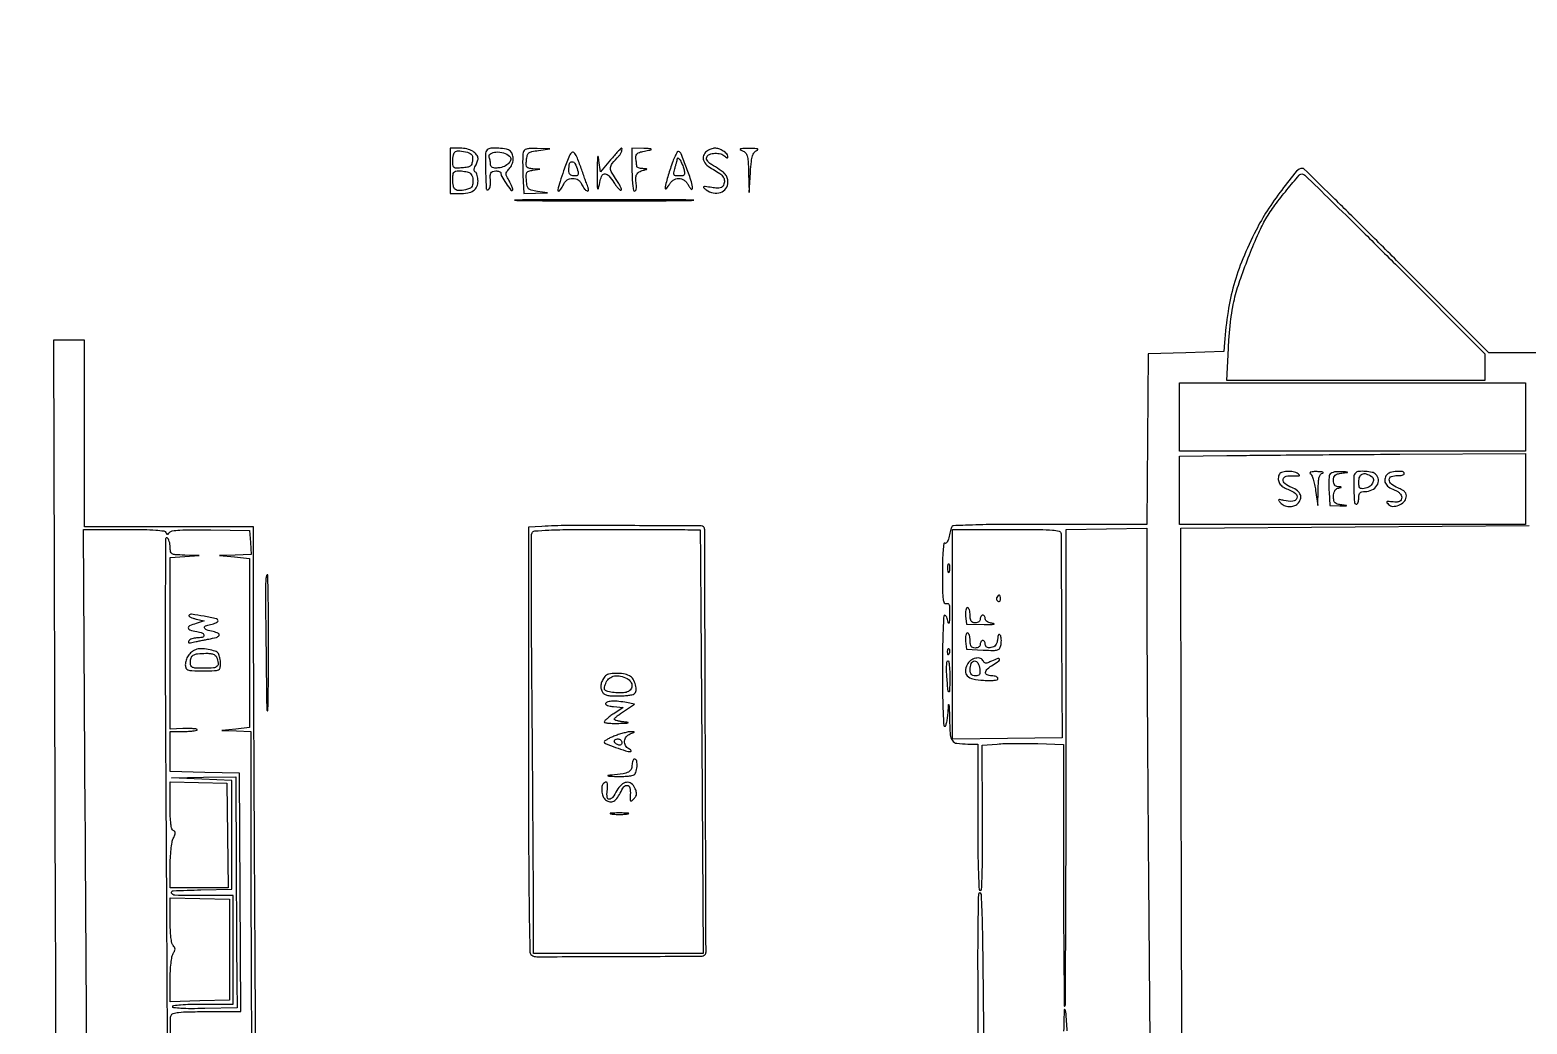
# Model space of a CAD drawing. Extents: x 169 to 2908, y 294 to 2057.
# Drawn here: x 1614 to 2208, y 1224 to 1618 of the extents above; entities that cross this region are included whole.
import ezdxf

# ---------------------------------------------------------------- set-up
doc = ezdxf.new("R2010")
doc.units = 0

msp = doc.modelspace()

# ---------------------------------------------------------------- linework, layer by layer
for points in [[(2071.506825, 305.439341, -0.000001), (1934.444724, 305.133768, -0.000138)], [(1038.744617, 303.238644, -0.000023), (700.1838, 302.982319, -0.000004), (342.98374, 302.731113, -0.013624)], [(2801.089732, 826.142168, 0.000003), (2801.313749, 715.701409, 0.007134)], [(1196.280534, 693.607664, -0.000004), (1324.530678, 693.874949, -0.000166)], [(1618.627097, 1718.007453, 0.000004), (1564.009911, 1717.847718, 0.000021), (1502.26776, 1717.664096, 0.000013), (1430, 1717.444226, -0.000238)], [(1704.320052, 1135.753865, -0.000007), (1703.671336, 1250.40897, -0.00023), (1703.150605, 1350.822306, -0.001092), (1703.004576, 1408.25), (1703, 1421), (1669.5, 1421), (1636, 1421), (1636, 1458), (1636, 1495), (1629.867922, 1495), (1623.735844, 1495), (1624.475119, 1264.75, 0.000183), (1624.791066, 1176.409308, 0.000304)], [(1474.488253, 488.488147, -0.000004), (1562.111462, 488.759446, -0.000246)], [(875.517606, 897.711157, -0.000003), (920.169124, 897.876895, -0.000247)], [(1625.129954, 1101.915625, 0.000007), (1625.478972, 1034.41696, 0.135067)], [(1984.413359, 489.705422, 0.000005), (2072.00811, 490.006244, 0.198017)], [(2211.303915, 1490), (2201.89682, 1490), (2192.489726, 1490), (2156, 1526.5, 0.000972), (2141.954862, 1540.494555, 0.001597), (2130.006545, 1552.278125, 0.000145), (2119.277339, 1562.785906, 0.196129), (2118.752535, 1563, 0.224543), (2116.319994, 1561.849577, 0.010238), (2110.474922, 1554.423166, 0.017664), (2104.685194, 1546.157028, 0.026509), (2100.289368, 1538.526949, 0.019411), (2095.050279, 1527.128998, 0.029449), (2091.48422, 1516.824016, 0.029713), (2089.174495, 1506.240231, 0.02025), (2087.761116, 1494), (2087.5, 1490.5), (2072.5, 1490), (2057.5, 1489.5), (2057.236698, 1455.75), (2056.973396, 1422), (2018.455313, 1422, 0.001362), (1998.927424, 1421.946792, 0.006668), (1987.887578, 1421.739388, 0.00407), (1980.44009, 1421.439391, 0.315799), (1979.552138, 1420.75, 0.01105), (1979.363781, 1420.086859, 0.003134), (1979.100145, 1419.047361, 0.003156), (1978.817087, 1417.869288, 0.003334), (1978.554206, 1416.709102, -0.036249), (1978.249343, 1415.682319, -0.066283), (1977.83625, 1414.914255, -0.106432), (1977.388576, 1414.511278, -0.275255), (1976.970683, 1414.518119, 0.544124), (1976.542734, 1414.315043, 0.012472), (1976.257399, 1411.636962, 0.014602), (1976.059855, 1407.841383, 0.005699), (1976, 1402.590402, 0.0034), (1976.047579, 1395.593306, 0.02782), (1976.268447, 1392.407787, 0.08723), (1976.72177, 1390.936422, 0.383359), (1977.5, 1390.638374, -0.204827), (1978.224086, 1390.611093, -0.216767), (1978.681855, 1390.069969, -0.066587), (1978.876832, 1388.70844, -0.009306), (1978.850168, 1385.856989, -0.00766), (1978.767149, 1383.940125, -0.038855), (1978.621976, 1382.881428, -0.642625), (1978.453495, 1382.844724, -0.123779), (1978.283746, 1383.25, 0.031318), (1978.056009, 1384.303169, 0.045236), (1977.71529, 1385.192188, 0.054426), (1977.321337, 1385.81343, 0.228062), (1976.933578, 1386, 0.399262), (1976.530675, 1385.617261, 0.002227), (1976.260609, 1379.858685, 0.007068), (1976.062621, 1372.858096, 0.003535), (1976, 1364, 0.003459), (1976.062236, 1355.004489, 0.007331), (1976.260797, 1348.038888, 0.002484), (1976.532588, 1342.395909, 0.398746), (1976.950096, 1342, 0.325375), (1977.34086, 1342.284399, 0.022093), (1977.727092, 1343.689063, 0.024915), (1978.054123, 1345.545908, 0.015462), (1978.261012, 1347.75, -0.004), (1978.459038, 1350.547457, -0.874895), (1978.586685, 1350.554431, -0.040435), (1978.699139, 1349.507602, -0.001078), (1978.810916, 1344.856989, 0.012474), (1979.103175, 1338.619431, 0.141884), (1979.948739, 1336.329017, 0.205829), (1981.765401, 1335.266394, 0.030829), (1986.081787, 1335), (1990, 1335), (1990, 1306, 0.002289), (1990.058956, 1293.120657, 0.006665), (1990.258958, 1284.227287, 0.002567), (1990.535367, 1277.481024, 0.40078), (1991.039086, 1277, 0.402421), (1991.542115, 1277.483093, 0.002675), (1991.775129, 1284.122848, 0.006757), (1991.917816, 1292.920666, 0.002277), (1991.894086, 1305.75), (1991.71, 1334.5), (1997.71519, 1335, -0.013362), (2000.715395, 1335.16923, -0.004986), (2004.934925, 1335.252161, -0.004936), (2009.537932, 1335.251281, -0.005955), (2013.86019, 1335.156293), (2024, 1334.812585), (2024, 1282.739626, 0.000931), (2024.037132, 1262.80738, 0.001577), (2024.151989, 1246.115087, 0.000142), (2024.305178, 1231.270669, 0.664351), (2024.517409, 1231.184076, 0.197516), (2024.730103, 1231.693686, 0.000041), (2024.875632, 1259.191795, 0.000852), (2024.982505, 1289.684363, 0.000515), (2025.010317, 1325.802929), (2024.985815, 1419.904373), (2040.994293, 1420.202187), (2057.00277, 1420.5), (2057.007936, 1391, 0.001192), (2057.049746, 1374.661659, 0.000262), (2057.203193, 1346.592188, 0.000273), (2057.4153, 1314.137138, 0.000262), (2057.665383, 1281.25), (2058.317664, 1201)], [(1636.97034, 1211.575169, -0.000273), (1636.377772, 1305.75), (1635.72134, 1420), (1651.777337, 1420, -0.003819), (1659.579055, 1419.940417, -0.015014), (1664.383236, 1419.722639, -0.016418), (1667.533298, 1419.380601, -0.267184), (1668.340536, 1418.75, 0.043841), (1668.638896, 1418.167104, 0.263141), (1668.927554, 1418.011104, 0.208384), (1669.261917, 1418.164466, 0.028755), (1669.749564, 1418.776985, -0.206734), (1670.788452, 1419.411345, -0.019825), (1673.805071, 1419.716512, -0.015845), (1678.457756, 1419.853753, -0.003939), (1686.075695, 1419.776985), (1701.5, 1419.5), (1701.804791, 1414.75), (1702.109582, 1410), (1695.804791, 1409.831892), (1689.5, 1409.663785), (1695.5, 1409.081892), (1701.5, 1408.5), (1701.5, 1375), (1701.5, 1341.5), (1696, 1340.912997), (1690.5, 1340.325993), (1696.25, 1340.162997), (1702, 1340), (1702.009052, 1281.75, 0.001349), (1702.145134, 1234.070261, 0.001195), (1702.539492, 1184.42535, 0.000152)], [(1670.145338, 1207.726647, -0.000228), (1670.110746, 1226.187074, -0.092216), (1670.345094, 1227.456918, -0.231397), (1671.220371, 1228.271669, -0.046549), (1673.365956, 1228.710579, -0.023402), (1677.134295, 1228.94434, -0.003789), (1684.478407, 1229), (1698.019583, 1229), (1697.759792, 1276.25), (1697.5, 1323.5), (1683.75, 1323.77822), (1670, 1324.056439), (1670, 1332.02822), (1670, 1340), (1675.666667, 1340, 0.011455), (1677.793629, 1340.048736, 0.022992), (1679.466062, 1340.202688, 0.029198), (1680.570515, 1340.422145, 0.579777), (1680.643332, 1340.690002, 0.163573), (1680.124876, 1340.947596, 0.015461), (1678.694122, 1341.099724, 0.018493), (1676.933157, 1341.166723, 0.013519), (1674.976665, 1341.115863), (1670, 1340.851722), (1670, 1374.875957), (1670, 1408.900192), (1675.75, 1409.261012), (1681.5, 1409.621831), (1675.75, 1409.810916, -0.007821), (1672.035126, 1409.991278, -0.109016), (1670.754855, 1410.361267, -0.22447), (1670.168433, 1411.164424, -0.047298), (1670, 1412.940983, 0.036382), (1669.914136, 1414.119464, 0.040602), (1669.65823, 1415.229277, 0.044549), (1669.284102, 1416.122077, 0.133627), (1668.836529, 1416.60103, 0.585167), (1668.191945, 1416.244436, 0.000481), (1668.065505, 1393.829269, 0.00221), (1668.05743, 1362.654303, 0.000481), (1668.332737, 1308.910047, -0.00025), (1668.585557, 1263.645886, -0.000233), (1668.799749, 1217.290764, -0.000232), (1668.951883, 1176.088084, -0.000789)], [(2072.186188, 833.342083, -0.000078), (2071.441513, 1042.643957, -0.000134), (2070.795763, 1248.746074, -0.000467), (2070.538422, 1382), (2070.5, 1420.5), (2139.5, 1421), (2208.5, 1421.5)], [(1638.179576, 1066.115553, -0.00002), (1637.57368, 1134.508915, -0.000495)], [(1992.5, 1200.848335), (1992.237975, 1238.424168, 0.001576), (1992.057582, 1256.239236, 0.00595), (1991.776696, 1267.392697, 0.002507), (1991.438045, 1275.433366, 0.400483), (1990.84407, 1276, 0.409058), (1990.239968, 1275.406458, 0.001186), (1990.053536, 1263.192112, 0.003965), (1989.970083, 1246.368364, 0.000978), (1990.106095, 1218.75)], [(1738.015911, 490.58562, 0.000015), (1585.25, 490.339917)], [(2025.444554, 1221.335738, 0.001784), (2024.933049, 1228.886626, 0.18047), (2024.501495, 1229.831839, 0.652877), (2024.298526, 1229.752789, 0.001807), (2024.147314, 1225.877686, 0.005639), (2024.035873, 1221.256675, 0.003209)]]:
    msp.add_lwpolyline(points, format="xyb")
for points in [[(1781, 1562), (1781, 1553), (1784.565741, 1553, 0.042522), (1787.926669, 1553.286347, 0.105356), (1790.210009, 1554.198142, 0.141129), (1791.527688, 1555.760874, 0.105418), (1792, 1557.976167, 0.031852), (1791.92617, 1559.133946, 0.037451), (1791.705456, 1560.210426, 0.040769), (1791.383821, 1561.068587, 0.145294), (1790.997296, 1561.501671, -0.133099), (1790.628687, 1561.895305, -0.122593), (1790.494591, 1562.433998, -0.085757), (1790.615166, 1563.13183, -0.037319), (1790.997296, 1563.994947, 0.019645), (1791.3811, 1564.785218, 0.019122), (1791.705456, 1565.610235, 0.019429), (1791.934079, 1566.355928, 0.06475), (1792, 1566.86283, 0.173153), (1791.449395, 1568.405099, 0.089142), (1789.87073, 1569.754261, 0.072911), (1787.568105, 1570.6841, 0.059627), (1784.928571, 1571), (1781, 1571)], [(1787.80381, 1569.355642, -0.056266), (1788.915236, 1568.919298, -0.133468), (1789.558971, 1568.317316, -0.123327), (1789.838625, 1567.438613, -0.044575), (1789.80381, 1566.119297, -0.055514), (1789.48093, 1564.717513, -0.153105), (1788.881523, 1563.914377, -0.112817), (1787.803081, 1563.457007, -0.023467), (1785.75, 1563.189635, -0.015836), (1783.458393, 1563.072874, -0.156886), (1782.547166, 1563.346777, -0.21276), (1782.110561, 1564.061625, -0.032269), (1782, 1565.772968, -0.047008), (1782.24723, 1568.396823, -0.210494), (1783.102327, 1569.63917, -0.174463), (1784.720374, 1569.979972, -0.030969)], [(1795.666667, 1570.333333, 0.196619), (1794.92964, 1568.575976, 0.008416), (1794.984466, 1561.72506, 0.007695), (1795.256939, 1554.954902, 0.568835), (1796.059049, 1554.536494, 0.123861), (1796.452992, 1554.942146, 0.054474), (1796.757142, 1555.631636, 0.049271), (1796.934804, 1556.472825, 0.047111), (1796.948358, 1557.345511, -0.017488), (1796.838377, 1559.863531, -0.106359), (1797.100112, 1561.133535, -0.200796), (1797.776437, 1561.77546, -0.090997), (1799, 1562, -0.035676), (1799.766258, 1561.945256, -0.053931), (1800.413598, 1561.779687, -0.070357), (1800.858281, 1561.537542, -0.235909), (1801.003738, 1561.25, 0.131295), (1801.39064, 1559.830406, 0.015861), (1803.123682, 1557.059384, 0.011224), (1805.01882, 1554.365478, 0.458828), (1805.65132, 1554.317987, 0.256157), (1805.762746, 1554.699912, 0.029466), (1805.509652, 1555.591548, 0.029681), (1805.051757, 1556.690348, 0.019848), (1804.405767, 1557.890237, -0.015531), (1803.377309, 1559.76166, -0.113371), (1803.130015, 1560.747946, -0.15396), (1803.380522, 1561.600992, -0.036118), (1804.308334, 1562.788211, 0.078623), (1805.447225, 1564.531698, 0.088155), (1805.934672, 1566.4742, 0.096566), (1805.707244, 1568.321015, 0.118128), (1804.8, 1569.8, 0.152753), (1803.277146, 1570.597147, 0.030196), (1800.180793, 1570.966422, 0.029027), (1797.080366, 1570.967322, 0.183946)], [(1804.477524, 1567.860082, -0.246491), (1804.928849, 1566.563646, -0.150814), (1804.211143, 1565.069161, -0.101079), (1802.433923, 1563.794372, -0.08057), (1800.149151, 1563.186642, -0.025925), (1798.673324, 1563.116723, -0.087907), (1797.728511, 1563.288514, -0.156258), (1797.200014, 1563.703134, -0.149998), (1797, 1564.354854, 0.030395), (1796.958911, 1565.030162, 0.017206), (1796.831556, 1565.840171, 0.017129), (1796.646341, 1566.650855, 0.026892), (1796.426575, 1567.330748, -0.357639), (1796.89919, 1568.754431, -0.12507), (1799.103812, 1569.47159, -0.083293), (1802.142385, 1569.165029, -0.122023)], [(1809.847292, 1569.25, 0.047161), (1809.715126, 1568.179392, 0.006184), (1809.677923, 1565.884375, 0.007143), (1809.706439, 1563.154143, 0.005925), (1809.81272, 1560.25), (1810.164118, 1553), (1814.832059, 1553.141905), (1819.5, 1553.283811), (1815.5, 1553.891905, -0.021283), (1813.108737, 1554.360301, -0.137635), (1812.046231, 1554.953981, -0.150345), (1811.495648, 1555.988087, -0.026949), (1811.193917, 1558.178166, -0.01971), (1811.099641, 1560.338545, -0.138817), (1811.379222, 1561.342208, -0.181515), (1812.106418, 1561.911417, -0.038955), (1813.693917, 1562.278334), (1816.5, 1562.700336), (1813.686642, 1562.850168, -0.034137), (1812.09209, 1563.044792, -0.188964), (1811.375089, 1563.497545, -0.160784), (1811.092504, 1564.364161, -0.023126), (1811.186642, 1566.25, -0.037813), (1811.516465, 1568.151882, -0.163654), (1812.128064, 1569.102428, -0.119787), (1813.303829, 1569.650494, -0.016312), (1816, 1570.099806), (1820.5, 1570.699613), (1815.366631, 1570.849806, 0.013208), (1812.670528, 1570.85745, 0.064726), (1811.167785, 1570.625948, 0.130308), (1810.310401, 1570.110515, 0.13921)], [(1827.931672, 1567.412839, 0.006773), (1825.919249, 1562.071034, 0.013574), (1824.502527, 1557.79011, 0.008474), (1823.555251, 1554.439135, 0.492136), (1823.893346, 1554, 0.196641), (1824.267746, 1554.153167, 0.034524), (1824.782797, 1554.734375, 0.032882), (1825.324404, 1555.542645, 0.024279), (1825.818046, 1556.5, -0.054661), (1826.481143, 1557.614435, -0.082274), (1827.298399, 1558.392229, -0.085496), (1828.297951, 1558.845701, -0.063919), (1829.5, 1559, -0.063919), (1830.702049, 1558.845701, -0.085496), (1831.701601, 1558.392229, -0.082274), (1832.518857, 1557.614435, -0.054661), (1833.181954, 1556.5, 0.051892), (1834.17197, 1554.815017, 0.157153), (1835.238339, 1554.047054, 0.505259), (1835.755767, 1554.419046, 0.099591), (1835.504297, 1555.75, -0.007588), (1835.115494, 1556.752156, -0.001434), (1834.439057, 1558.593569, -0.001532), (1833.661676, 1560.749201, -0.001405), (1832.874519, 1562.97279, 0.010761), (1831.136572, 1567.604814, 0.115121), (1829.994164, 1569.240389, 0.423114), (1828.979854, 1569.170616, 0.082118)], [(1844.5, 1566.329586), (1840.5, 1561.686243), (1839.900194, 1566.093122, 0.022262), (1839.614351, 1567.665806, 0.823146), (1839.416703, 1567.659696, 0.036132), (1839.28463, 1566.200559, 0.002414), (1839.229141, 1562, 0.001589), (1839.198685, 1556.147681, 0.078239), (1839.376533, 1555.00297, 0.754736), (1839.669656, 1555.012514, 0.00703), (1840.431581, 1558.25, -0.079043), (1841.231218, 1560.282432, -0.308233), (1842.390475, 1560.828493, -0.178773), (1843.888941, 1559.987205, -0.032625), (1845.821546, 1557.392501, 0.017627), (1846.753227, 1556.060052, 0.030457), (1847.630634, 1555.031685, 0.033056), (1848.362985, 1554.366384, 0.381197), (1848.7201, 1554.386766, 0.295467), (1848.810609, 1554.809723, 0.02094), (1848.31146, 1555.971984, 0.024187), (1847.541824, 1557.394683, 0.015443), (1846.518721, 1558.972985, -0.024777), (1844.791109, 1561.75031, -0.162727), (1844.494838, 1563.339614, -0.138938), (1845.188645, 1564.916766, -0.016403), (1847.75, 1567.817502, 0.057872), (1848.449845, 1568.756424, 0.054867), (1848.930882, 1569.847357, 0.079608), (1849.056841, 1570.699287, 0.426568), (1848.75, 1570.986464, 0.195602), (1848.586981, 1570.909635, 0.001076), (1847.398438, 1569.612923, 0.004405), (1846.05142, 1568.110578, 0.002757)], [(1853, 1562.5, 0.009245), (1853.066231, 1558.918206, 0.021777), (1853.281178, 1556.254635, 0.021471), (1853.598247, 1554.373763, 0.353977), (1854.060043, 1554, 0.258249), (1854.44178, 1554.211256, 0.087914), (1854.687882, 1554.819439, 0.05906), (1854.771905, 1555.738698, 0.032382), (1854.668361, 1556.866245, -0.040996), (1854.501558, 1559.104993, -0.119368), (1854.875362, 1560.598872, -0.142735), (1855.838143, 1561.599037, -0.069124), (1857.5, 1562.268316, 0.0028), (1858.764163, 1562.591688, 0.452728), (1858.821833, 1562.706774, 0.288921), (1858.686675, 1562.803788, 0.002131), (1857.25, 1562.883999, -0.031177), (1856.38224, 1562.983218, -0.044831), (1855.636458, 1563.186237, -0.053662), (1855.100964, 1563.453287, -0.226328), (1854.916667, 1563.75, -0.000089), (1854.869444, 1564.175694, -0.000017), (1854.784021, 1564.947227, -0.000018), (1854.684414, 1565.847459, -0.000017), (1854.58213, 1566.772477, -0.057836), (1854.587936, 1567.838307, -0.118959), (1854.878379, 1568.615125, -0.125165), (1855.478652, 1569.149256, -0.06779), (1856.415463, 1569.483542, 0.000078), (1857.358564, 1569.682124, 0.000047), (1858.475167, 1569.917532, 0.000047), (1859.58374, 1570.151464, 0.000083), (1860.5, 1570.345064, 0.337221), (1860.644728, 1570.512796, 0.376029), (1860.517187, 1570.677836, 0.033532), (1859.460199, 1570.812246, 0.008757), (1857.75, 1570.883999), (1853, 1571)], [(1868.202031, 1562.983382, 0.006245), (1866.617931, 1557.680953, 0.046162), (1866.131623, 1555.09034, 0.704041), (1866.561, 1554.889649, 0.071141), (1867.571975, 1556.25, -0.046043), (1868.377888, 1557.456011, -0.069835), (1869.29918, 1558.314688, -0.077816), (1870.340258, 1558.824631, -0.075179), (1871.5, 1559, -0.075179), (1872.659742, 1558.824631, -0.077816), (1873.70082, 1558.314688, -0.069835), (1874.622112, 1557.456011, -0.046043), (1875.428025, 1556.25, 0.021525), (1876.005879, 1555.286251, 0.075005), (1876.489986, 1554.748437, 0.312489), (1876.785337, 1554.724038, 0.262978), (1876.948202, 1555, 0.083519), (1876.549269, 1557.679431, 0.010887), (1874.638058, 1563.147916, 0.006399), (1872.45998, 1568.750247, 0.221676), (1871.452031, 1569.690953, 0.352763), (1870.936366, 1569.494698, 0.019421), (1870.065056, 1567.861278, 0.023081), (1869.121735, 1565.661092, 0.014022)], [(1873.537645, 1562.75, -0.023863), (1873.848744, 1561.169979, -0.18746), (1873.685668, 1560.453934, -0.215108), (1873.097822, 1560.091503, -0.032195), (1871.678214, 1560, -0.031386), (1870.191355, 1560.093424, -0.251333), (1869.650619, 1560.477803, -0.172434), (1869.558509, 1561.249139, -0.014162), (1870.069806, 1563.243398, 0.003459), (1870.426136, 1564.51909, 0.004791), (1870.726755, 1565.668175, 0.003045), (1870.963885, 1566.63629, 0.058597), (1871, 1566.943398, -0.644101), (1871.335511, 1567.095796, -0.077284), (1872.052337, 1566.242089, -0.03441), (1872.949358, 1564.499576, -0.041145)], [(1882.582389, 1569.683903, 0.14377), (1881.347219, 1568.072005, 0.182953), (1881.335404, 1566.212703, 0.125601), (1882.67554, 1564.276522, 0.055777), (1885.249982, 1562.5, -0.02781), (1887.802598, 1560.941325, -0.094974), (1889.161863, 1559.560748, -0.142434), (1889.619327, 1558.109062, -0.097487), (1889.321603, 1556.3957, -0.12307), (1888.797395, 1555.647772, -0.127048), (1887.988829, 1555.245324, -0.071384), (1886.707992, 1555.159943, -0.017494), (1884.602988, 1555.394456, 0.00375), (1882.02573, 1555.753536, 0.131685), (1881.427953, 1555.674821, 0.551347), (1881.378244, 1555.38568, 0.018951), (1882.44113, 1554.498756, 0.116299), (1885.192315, 1553.250496, 0.133587), (1888.062438, 1553.455248, 0.151163), (1890.191227, 1555.029907, 0.159807), (1891, 1557.495757, 0.074449), (1890.732172, 1559.284527, 0.106007), (1889.952408, 1560.683575, 0.065068), (1888.365748, 1562.07841, 0.014075), (1885.270873, 1564.031905, -0.029035), (1883.889189, 1564.962938, -0.066289), (1883.000308, 1565.848255, -0.098455), (1882.586908, 1566.685289, -0.158527), (1882.627862, 1567.472608, -0.215903), (1883.692943, 1568.524378, -0.077207), (1885.835151, 1568.958009, -0.072662), (1888.164341, 1568.7256, -0.13605), (1889.8, 1567.8, 0.020816), (1890.394968, 1567.252611, 0.169813), (1890.734897, 1567.122433, 0.348762), (1890.936235, 1567.272912, 0.064544), (1891, 1567.764816, 0.202481), (1890.572485, 1568.777228, 0.054762), (1889.169979, 1569.870816, 0.053203), (1887.401748, 1570.717444, 0.085265), (1885.756871, 1571, 0.069668), (1885.103339, 1570.908495, 0.028706), (1884.25734, 1570.613396, 0.027717), (1883.372441, 1570.187646, 0.03189)], [(1896.75, 1569.968838, -0.10299), (1897.979649, 1569.150067, -0.126917), (1898.668753, 1567.962039, -0.055472), (1899.011161, 1565.870852, -0.006977), (1899.18338, 1561.282224), (1899.366759, 1553.5), (1899.93338, 1561.403702, -0.008009), (1900.314351, 1565.742288, -0.046009), (1900.762243, 1568.003365, -0.096775), (1901.440581, 1569.304868, -0.132584), (1902.5, 1570.083417, 0.156013), (1902.901598, 1570.407945, 0.513365), (1902.799863, 1570.67263, 0.055642), (1901.728613, 1570.828083, 0.00789), (1899.5, 1570.866328, 0.005131), (1896.880264, 1570.843057, 0.074215), (1895.967034, 1570.688829, 0.62147), (1895.926834, 1570.410069, 0.054984)], [(1788.418213, 1561.393011, -0.123202), (1789.048197, 1560.951223, -0.070341), (1789.555515, 1560.165973, -0.060425), (1789.888059, 1559.136507, -0.047972), (1790, 1557.972466, -0.045376), (1789.865345, 1556.491756, -0.132741), (1789.42753, 1555.57447, -0.124394), (1788.567258, 1554.968045, -0.037593), (1787.024399, 1554.505359, -0.045014), (1784.480201, 1554.18247, -0.180715), (1783.017256, 1554.669386, -0.180206), (1782.229562, 1555.997448, -0.044719), (1782, 1558.559017, -0.022326), (1782.085101, 1560.463915, -0.131574), (1782.425692, 1561.394264, -0.187025), (1783.119868, 1561.857484, -0.054719), (1784.418213, 1562, -0.021293), (1785.459904, 1561.955618, -0.016361), (1786.590725, 1561.821697, -0.016637), (1787.641583, 1561.626269, -0.037334)], [(1831.454993, 1562.25, -0.033831), (1831.724739, 1561.075588, -0.179582), (1831.597698, 1560.439879, -0.209934), (1831.104061, 1560.099024, -0.047652), (1830.067388, 1560, -0.069051), (1829.10658, 1560.133326, -0.14347), (1828.471506, 1560.53216, -0.129983), (1828.113883, 1561.242292, -0.052049), (1828, 1562.333333, -0.054053), (1828.278421, 1564.901254, -0.359065), (1829.219841, 1565.639984, -0.276443), (1830.395862, 1564.896883, -0.043639)], [(2155.509283, 1525.016933), (2191, 1489.533867), (2191, 1484.266933), (2191, 1479), (2139.854942, 1479), (2088.709884, 1479), (2089.316607, 1491.75, -0.009788), (2089.702215, 1497.485961, -0.010341), (2090.307162, 1503.097856, -0.011022), (2091.070362, 1508.143949, -0.02169), (2091.937953, 1512.106914, -0.019959), (2094.206902, 1519.47284, -0.009724), (2097.656441, 1528.688436, -0.009345), (2101.328735, 1537.464437, -0.03095), (2104.201993, 1543.025768, -0.02335), (2107.779071, 1548.421161, -0.013909), (2112.504787, 1554.510681, -0.006021), (2117.337969, 1560.250959, -0.268762), (2118.759283, 1560.743873, -0.145679), (2119.626082, 1560.29193, -0.000337), (2130.07405, 1550.148487, -0.002163), (2141.81233, 1538.637796, -0.001339)], [(1810.25, 1550.25051, 0.001382), (1824.703555, 1550.163647, 0.000811), (1842, 1550.135585, 0.000811), (1859.296445, 1550.163647, 0.001382), (1873.75, 1550.25051, 0.00902), (1877.522037, 1550.351675, 0.97354), (1877.520312, 1550.447273, 0.001829), (1864.771144, 1550.512507, 0.000365), (1842, 1550.529113, 0.000365), (1819.228856, 1550.512507, 0.001829), (1806.479687, 1550.447273, 0.97354), (1806.477963, 1550.351675, 0.00902)], [(2207, 1436.042269), (2207, 1422), (2138.5, 1422), (2070, 1422), (2070, 1435.477935), (2070, 1448.955869), (2088.75, 1449.227935, -0.001278), (2099.076138, 1449.351365, -0.000289), (2116.60625, 1449.505935, -0.0003), (2136.828118, 1449.660406, -0.000291), (2157.25, 1449.792269), (2207, 1450.084538)], [(2109.361626, 1441.5, 0.107648), (2109.096979, 1439.771607, 0.125765), (2109.606509, 1438.195877, 0.106661), (2110.903455, 1436.872958, 0.06192), (2112.906638, 1435.882701, -0.081266), (2115.893922, 1434.260024, -0.324324), (2116.443859, 1432.374403, -0.299625), (2114.798328, 1431.136122, -0.07735), (2111.323132, 1431.455035, 0.008065), (2109.758529, 1431.821004, 0.199874), (2109.331233, 1431.74285, 0.424522), (2109.273563, 1431.446837, 0.020555), (2109.947813, 1430.562882, 0.120154), (2111.377656, 1429.500718, 0.086928), (2113.319594, 1429.053537, 0.087324), (2115.289554, 1429.293667, 0.12309), (2116.8, 1430.2, 0.113729), (2117.878509, 1431.92441, 0.173427), (2117.859265, 1433.672088, 0.139927), (2116.678588, 1435.282949, 0.066214), (2114.434529, 1436.591802, -0.064397), (2111.746476, 1438.146605, -0.267884), (2111.054489, 1439.809639, -0.313901), (2112.159395, 1441.025827, -0.07486), (2115.038787, 1441.243764, 0.009658), (2116.717949, 1441.152022, 0.098743), (2117.402053, 1441.263532, 0.506267), (2117.478875, 1441.535733, 0.081371), (2117, 1441.978451, 0.098339), (2115.03082, 1442.782728, 0.063652), (2112.566702, 1442.942071, 0.068638), (2110.394492, 1442.502607, 0.220395)], [(2121.763119, 1442.167562, -0.154656), (2122.303964, 1441.523241, -0.021347), (2122.909272, 1439.858501, -0.022814), (2123.467587, 1437.763427, -0.017514), (2123.891177, 1435.432875), (2124.756116, 1429.5), (2124.878058, 1435.676676, -0.010926), (2125.012718, 1438.91258, -0.052945), (2125.321948, 1440.722351, -0.107519), (2125.874338, 1441.759876, -0.154136), (2126.75, 1442.310674, 0.284653), (2126.920107, 1442.489452, 0.403363), (2126.810937, 1442.663236, 0.043497), (2125.937124, 1442.800812, 0.011014), (2124.5, 1442.868686, 0.01538), (2122.954537, 1442.860044, 0.05366), (2121.968688, 1442.717529, 0.230572), (2121.672233, 1442.465792, 0.370352)], [(2129.411819, 1441.630801, 0.072652), (2129.22407, 1440.796535, 0.010984), (2129.130869, 1439.083194, 0.01212), (2129.114251, 1437.041304, 0.010214), (2129.193204, 1434.880801), (2129.5, 1429.5), (2133.5, 1429.372649, 0.000887), (2135.784547, 1429.303971, 0.10641), (2136.071228, 1429.357248, 0.761959), (2136.061376, 1429.434288, 0.00165), (2134.25, 1429.686008, -0.029427), (2132.471556, 1430.034715, -0.136128), (2131.572241, 1430.553275, -0.1543), (2131.129407, 1431.422964, -0.041219), (2131, 1432.990034, -0.042696), (2131.108922, 1434.263258, -0.078747), (2131.442724, 1435.24467, -0.099148), (2131.995499, 1435.92452, -0.109147), (2132.75, 1436.310674, 0.001923), (2133.926177, 1436.622879, 0.339035), (2134, 1436.719237, 0.392517), (2133.923939, 1436.801199, 0.002113), (2132.75, 1436.883999, -0.103767), (2131.994673, 1437.09547, -0.123129), (2131.441452, 1437.585401, -0.099857), (2131.108754, 1438.36812, -0.050759), (2131, 1439.436642, -0.059813), (2131.152166, 1440.704105, -0.15463), (2131.624832, 1441.482365, -0.119886), (2132.549833, 1441.963386, -0.029367), (2134.25, 1442.276604, 0.000752), (2136.528814, 1442.562885, 0.613284), (2136.559085, 1442.64737, 0.195007), (2136.391179, 1442.724257, 0.000485), (2133.718615, 1442.839963, 0.027054), (2132.082182, 1442.820655, 0.052001), (2130.790582, 1442.599206, 0.070661), (2129.881211, 1442.198766, 0.163561)], [(2139.666667, 1442.333333, 0.193173), (2139.006392, 1440.787834, 0.012283), (2139.018729, 1435.764795, 0.009829), (2139.255467, 1430.696713, 0.394915), (2140, 1430, 0.226478), (2140.382936, 1430.182831, 0.074992), (2140.70625, 1430.734375, 0.057076), (2140.926884, 1431.542644, 0.038131), (2141, 1432.5, -0.045326), (2141.114317, 1433.758462, -0.148509), (2141.492857, 1434.492647, -0.152524), (2142.208535, 1434.881002, -0.048653), (2143.428571, 1435, 0.114418), (2146.202645, 1435.643227, 0.136786), (2148.19971, 1437.421731, 0.165328), (2148.769218, 1439.712735, 0.177157), (2147.8, 1441.8, 0.14417), (2146.350593, 1442.589992, 0.036813), (2143.674453, 1442.964586, 0.035731), (2141.003512, 1442.94869, 0.178876)], [(2146, 1441.013154, -0.22121), (2146.75874, 1439.823831, -0.167958), (2146.446937, 1438.288436, -0.120695), (2145.084258, 1436.892633, -0.10273), (2143.147872, 1436.180449, -0.059914), (2142.024212, 1436.148969, -0.206889), (2141.398908, 1436.49033, -0.142285), (2141.080375, 1437.286905, -0.024437), (2141, 1438.930449, -0.088568), (2141.347588, 1440.877332, -0.208642), (2142.348159, 1441.920142, -0.178315), (2143.929529, 1441.986224, -0.06418)], [(2152.010569, 1441.512735, 0.133034), (2151.284886, 1439.922913, 0.161003), (2151.537731, 1438.310782, 0.122284), (2152.820269, 1436.843149, 0.062159), (2155.002278, 1435.693038, -0.043084), (2156.213202, 1435.112513, -0.059517), (2157.170299, 1434.381828, -0.071454), (2157.790103, 1433.578569, -0.129345), (2158, 1432.780762, -0.109076), (2157.759211, 1431.690123, -0.190738), (2157.097759, 1431.062371, -0.101118), (2155.826715, 1430.830073, -0.019923), (2153.5, 1430.971304, 0.017633), (2152.463295, 1431.038999, 0.25279), (2152.143893, 1430.878653, 0.331411), (2152.153194, 1430.565706, 0.02531), (2152.744852, 1429.891607, 0.195908), (2154.470039, 1429.135803, 0.1023), (2156.817675, 1429.557891, 0.097977), (2158.886004, 1430.904479, 0.165434), (2159.814273, 1432.729849, 0.090778), (2159.770103, 1433.87646, 0.128531), (2159.305012, 1434.780331, 0.086345), (2158.292406, 1435.578707, 0.024907), (2156.487315, 1436.440854, -0.07032), (2153.950042, 1437.948652, -0.216686), (2153.071928, 1439.688411, -0.324213), (2153.922333, 1440.968496, -0.107083), (2156.289188, 1441.311736, 0.032781), (2157.327764, 1441.30779, 0.052092), (2158.203699, 1441.45439, 0.0697), (2158.80569, 1441.715385, 0.26135), (2159, 1442.061736, 0.369846), (2158.30031, 1442.878268, 0.058116), (2156.010341, 1442.964677, 0.053204), (2153.494605, 1442.49468, 0.147831)], [(1817.25, 1421.19774), (1812, 1420.895481), (1812, 1336.506757, 0.000596), (1812.051605, 1293.214402, 0.003072), (1812.25606, 1269.241923, 0.00104), (1812.534945, 1252.596591, 0.251418), (1813.25, 1251.322608, 0.143179), (1815.231064, 1250.748033, 0.000295), (1847.734895, 1250.836652, 0.000227), (1880.467185, 1250.960058, 0.197815), (1881.883595, 1251.550262, 0.199712), (1882.338219, 1252.652615, 0.000021), (1882.077438, 1336.266321, 0.000021), (1881.809572, 1419.876349, 0.198206), (1881.347979, 1420.984808, 0.197761), (1880.379958, 1421.387689, 0.000145), (1852.44236, 1421.488605, 0.001348), (1827.535137, 1421.504216, 0.013861)], [(1880.029635, 1419.75, -0.027614), (1880.04259, 1419.543906, -0.000001), (1880.228343, 1394.971875, -0.000052), (1880.430283, 1367.881055, -0.000031), (1880.664472, 1335.75), (1881.269673, 1252), (1847.634836, 1252), (1814, 1252), (1813.946579, 1274.75, 0.000945), (1813.893589, 1287.253674, 0.000216), (1813.754917, 1308.391361, 0.000224), (1813.573658, 1332.753752, 0.000218), (1813.369128, 1357.326974, -0.000874), (1813.207587, 1380.365154, -0.001406), (1813.159439, 1399.997789, -0.000217), (1813.173265, 1417.404952, -0.091549), (1813.391164, 1418.576974, -0.288098), (1814.477016, 1419.391164, -0.010006), (1819.984531, 1419.735097, -0.009204), (1828.96197, 1419.950124, -0.001385), (1846.968615, 1420, -0.000709), (1859.636542, 1419.982033, -0.001181), (1870.305736, 1419.926563, -0.000057), (1879.914821, 1419.852811, -0.377836)], [(2022.999252, 1418.25, 0.001611), (2023.003035, 1416.895819, 0.000011), (2023.07238, 1405.410937, 0.000044), (2023.153194, 1392.266716, 0.000028), (2023.249252, 1377), (2023.5, 1337.5), (2001.75, 1337.230498), (1980, 1336.960995), (1980, 1378.480498), (1980, 1420), (2001.5, 1420, -0.001661), (2014.512421, 1419.956765, -0.018646), (2019.678563, 1419.72966, -0.051777), (2022.254075, 1419.248528, -0.332244)], [(1978.692991, 1403.269032, -0.087174), (1978.51666, 1402.883358, -0.597527), (1978.356533, 1402.900903, -0.080377), (1978.235556, 1403.431793, -0.012823), (1978.194949, 1404.5, -0.014395), (1978.212705, 1405.580113, -0.052471), (1978.315079, 1406.257153, -0.333666), (1978.47713, 1406.386009, -0.31318), (1978.655937, 1406.269032, -0.06278), (1978.814405, 1405.671085, -0.030339), (1978.872264, 1404.880008, -0.029507), (1978.832894, 1404.036634, -0.037336)], [(1707.906887, 1400.25, 0.015513), (1707.755085, 1393.392825, 0.000882), (1707.98057, 1372.230005, 0.000095), (1708.276364, 1348.771586, 0.195588), (1708.554433, 1348.112233, 0.661599), (1708.736535, 1348.185723, 0.000394), (1708.869115, 1355.77776, 0.00263), (1708.968051, 1364.446506, 0.001538), (1709, 1374.833333, 0.001725), (1708.964069, 1385.250383, 0.002876), (1708.853125, 1394.019792, 0.000333), (1708.704756, 1401.799245, 0.408445), (1708.5, 1402, 0.267369), (1708.300893, 1401.885333, 0.049789), (1708.119523, 1401.485938, 0.041522), (1707.978882, 1400.920485, 0.026912)], [(1985.186642, 1385.75), (1985.5, 1382.5), (1992.5, 1382.38432, 0.004581), (1995.014281, 1382.36581, 0.020395), (1996.489062, 1382.428651, 0.639929), (1996.535892, 1382.557379, 0.163925), (1996.25, 1382.697678, -0.035458), (1994.922915, 1382.969649, -0.062104), (1993.890215, 1383.402712, -0.084719), (1993.228205, 1383.94927, -0.179801), (1993, 1384.563358, 0.067853), (1992.925134, 1385.112493, 0.084471), (1992.70625, 1385.577987, 0.099699), (1992.38134, 1385.889264, 0.142256), (1992, 1386, 0.148195), (1991.618646, 1385.884432, 0.098894), (1991.29375, 1385.559375, 0.082425), (1991.074694, 1385.073457, 0.064853), (1991, 1384.5, -0.130775), (1990.846791, 1383.924246, -0.10214), (1990.416667, 1383.4375, -0.08892), (1989.769411, 1383.111864, -0.072314), (1989, 1383, -0.081208), (1988.024683, 1383.159458, -0.166173), (1987.416667, 1383.625, -0.116834), (1987.092253, 1384.499083, -0.030703), (1987, 1386, 0.033679), (1986.92251, 1387.149122, 0.051538), (1986.687638, 1388.11875, 0.066904), (1986.344725, 1388.786783, 0.245497), (1985.936642, 1389, 0.272062), (1985.545163, 1388.76996, 0.070483), (1985.271648, 1388.059583, 0.051008), (1985.14038, 1387.01383, 0.029775)], [(1997.542705, 1393.069098, 0.108373), (1997.401101, 1392.665803, 0.099685), (1997.434921, 1392.22714, 0.095498), (1997.639411, 1391.820631, 0.090427), (1997.983688, 1391.510081, 0.136093), (1998.36964, 1391.397824, 0.190788), (1998.701458, 1391.524436, 0.140899), (1998.925389, 1391.890269, 0.067432), (1999, 1392.440983, 0.039415), (1998.914842, 1393.519563, 0.25701), (1998.592818, 1393.933879, 0.315493), (1998.13314, 1393.838655, 0.050477)], [(1677.454041, 1385.925636, 0.378093), (1677.507449, 1385.613347, 0.052707), (1678.10622, 1385.226898, 0.039177), (1679.056085, 1384.836997, 0.021659), (1680.266231, 1384.504835), (1683.5, 1383.766162), (1680.25, 1382.738421, 0.024006), (1677.654404, 1381.778341, 0.324663), (1677.163091, 1380.959926, 0.311052), (1677.784911, 1380.207017, 0.022977), (1680.52779, 1379.560764, -0.046078), (1682.781383, 1378.918739, -0.312632), (1683.396463, 1378.010271, -0.35392), (1682.746458, 1377.224594, -0.049864), (1680.5, 1377, 0.043918), (1679.536295, 1376.915189, 0.044913), (1678.609712, 1376.663409, 0.049022), (1677.850764, 1376.293932, 0.117081), (1677.409864, 1375.854157, 0.12772), (1677.267519, 1375.393192, 0.334732), (1677.451709, 1375.124294, 0.119667), (1678.027135, 1375.074683, 0.021014), (1679.100847, 1375.285882, -0.006163), (1680.28207, 1375.554888, -0.002489), (1681.900056, 1375.89402, -0.002463), (1683.645383, 1376.241836, -0.003123), (1685.261045, 1376.545088, 0.020947), (1688.322092, 1377.233386, 0.194937), (1689.380504, 1378.034847, 0.454054), (1689.124229, 1378.821863, 0.046872), (1687.020194, 1379.495565, -0.025704), (1684.441928, 1380.202463, -0.232548), (1683.631713, 1380.997545, -0.404138), (1683.980286, 1381.757018, -0.043773), (1686.016231, 1382.353246, 0.024536), (1687.159247, 1382.640798, 0.036272), (1688.123518, 1383.012624, 0.040047), (1688.815107, 1383.409152, 0.247407), (1689, 1383.759942, 0.351101), (1688.358472, 1384.560915, 0.008689), (1683.440085, 1385.572244, 0.009022), (1678.494539, 1386.40781, 0.300197)], [(1985.186642, 1375.75), (1985.5, 1372.5), (1992.125232, 1372.207154, 0.00661), (1996.298048, 1372.077956, 0.079257), (1997.888123, 1372.302765, 0.195655), (1998.718467, 1372.981215, 0.077761), (1999.224203, 1374.392508, 0.034708), (1999.349042, 1375.432251, 0.032136), (1999.333848, 1376.506685, 0.0337), (1999.193699, 1377.461334, 0.085315), (1998.932214, 1378.10968, 0.183512), (1998.592407, 1378.370282, 0.33256), (1998.279999, 1378.25594, 0.095785), (1998.018863, 1377.614909, 0.0206), (1997.833244, 1376.424325, -0.041796), (1997.554366, 1375.027139, -0.098303), (1997.068641, 1374.086195, -0.116391), (1996.320162, 1373.497404, -0.073564), (1995.25, 1373.180449, -0.046348), (1994.253407, 1373.132128, -0.116249), (1993.557484, 1373.328962, -0.157322), (1993.148229, 1373.76685, -0.110326), (1993, 1374.430449, 0.061846), (1992.925481, 1375.030606, 0.080222), (1992.70625, 1375.538944, 0.097811), (1992.381385, 1375.879193, 0.154594), (1992, 1376, 0.148195), (1991.618646, 1375.884432, 0.098894), (1991.29375, 1375.559375, 0.082425), (1991.074694, 1375.073457, 0.064853), (1991, 1374.5, -0.130775), (1990.846791, 1373.924246, -0.10214), (1990.416667, 1373.4375, -0.08892), (1989.769411, 1373.111864, -0.072314), (1989, 1373, -0.081208), (1988.024683, 1373.159458, -0.166173), (1987.416667, 1373.625, -0.116834), (1987.092253, 1374.499083, -0.030703), (1987, 1376, 0.033679), (1986.92251, 1377.149122, 0.051538), (1986.687638, 1378.11875, 0.066904), (1986.344725, 1378.786783, 0.245497), (1985.936642, 1379, 0.272062), (1985.545163, 1378.76996, 0.070483), (1985.271648, 1378.059583, 0.051008), (1985.14038, 1377.01383, 0.029775)], [(1680, 1372.351865, 0.084185), (1678.431387, 1371.415736, 0.070129), (1677.142673, 1369.960365, 0.069133), (1676.291561, 1368.18332, 0.077308), (1676, 1366.30887, 0.101744), (1676.266676, 1365.011906, 0.214872), (1677.007946, 1364.33246, 0.073875), (1678.633145, 1364.05161, 0.005909), (1683, 1364, 0.005254), (1687.62269, 1364.048576, 0.088748), (1689.113093, 1364.347667, 0.240633), (1689.781638, 1365.104663, 0.064266), (1689.984687, 1366.75, 0.025894), (1689.918831, 1367.897154, 0.023491), (1689.734289, 1369.069783, 0.024199), (1689.468793, 1370.103271, 0.066486), (1689.153772, 1370.785432, 0.17545), (1687.893633, 1371.759464, 0.035311), (1685.096199, 1372.444263, 0.037568), (1682.114227, 1372.726548, 0.097649)], [(1688.393011, 1369.418213, -0.050139), (1689.041645, 1367.039537, -0.255972), (1688.606554, 1365.790365, -0.164943), (1687.112948, 1365.145618, -0.020144), (1683.5, 1365, -0.008763), (1680.136496, 1365.058956, -0.095021), (1678.818966, 1365.359848, -0.218501), (1678.203651, 1366.052196, -0.074215), (1678, 1367.416667, -0.086958), (1678.30155, 1369.137444, -0.178206), (1679.17116, 1370.17058, -0.104435), (1680.880687, 1370.718764, -0.020133), (1684.143011, 1370.921053, -0.028729), (1685.793375, 1370.861986, -0.061746), (1687.034534, 1370.588929, -0.085931), (1687.893947, 1370.106709, -0.131149)], [(1978.683114, 1370.8125, -0.054073), (1978.461564, 1370.395823, -0.470617), (1978.279315, 1370.37858, -0.168741), (1978.137993, 1370.670344, -0.018894), (1978.078947, 1371.416667, -0.028489), (1978.089945, 1372.112848, -0.077125), (1978.200665, 1372.592839, -0.208169), (1978.385309, 1372.77538, -0.296942), (1978.604167, 1372.729167, -0.126455), (1978.797407, 1372.402231, -0.060344), (1978.876576, 1371.916927, -0.05415), (1978.839148, 1371.359369, -0.051402)], [(1978.921053, 1361.25, -0.002169), (1978.834596, 1355.857937, -0.632009), (1978.520129, 1355.716304, -0.199866), (1978.180125, 1356.382024, -0.001702), (1977.743566, 1362.25, -0.013537), (1977.646973, 1364.454628, -0.022591), (1977.699817, 1366.310937, -0.018833), (1977.858856, 1367.734022, -0.371229), (1978.167727, 1368, -0.366305), (1978.494048, 1367.723886, -0.013788), (1978.732329, 1366.017188, -0.019138), (1978.891414, 1363.837962, -0.011574)], [(1985.782662, 1366.422341, 0.093973), (1985.139942, 1363.797441, 0.21969), (1985.872316, 1361.962607, 0.140046), (1988.118812, 1360.792394, 0.033615), (1992.325576, 1360.222096, 0.013411), (1994.760202, 1360.122903, 0.034045), (1996.526313, 1360.218654, 0.048111), (1997.676667, 1360.47393, 0.32482), (1998, 1360.91913, 0.214102), (1997.814462, 1361.332561, 0.079932), (1997.265625, 1361.682494, 0.060803), (1996.457173, 1361.920775, 0.041314), (1995.5, 1362, -0.10121), (1993.67855, 1362.372514, -0.335978), (1993.109135, 1363.36916, -0.183428), (1993.87623, 1364.80039, -0.045632), (1996.069233, 1366.381826, 0.015786), (1998.412738, 1367.867897, 0.359616), (1998.620445, 1368.580379, 0.401186), (1997.982472, 1368.850841, 0.016362), (1995.458639, 1367.799201, -0.017196), (1994.0045, 1367.196128, -0.086993), (1993.144504, 1367.035008, -0.181733), (1992.603224, 1367.231296, -0.136238), (1992.24608, 1367.76176, 0.234934), (1991.136424, 1368.876197, 0.13338), (1989.192853, 1368.99462, 0.107649), (1987.125459, 1368.074327, 0.128192)], [(1990.816422, 1364.672881, -0.032407), (1990.889243, 1363.30129, -0.142947), (1990.655818, 1362.535089, -0.186866), (1990.089994, 1362.129743, -0.063125), (1989.066422, 1362, -0.069123), (1988.106235, 1362.13338, -0.143456), (1987.471402, 1362.532291, -0.129925), (1987.113863, 1363.242468, -0.052048), (1987, 1364.333333, -0.084725), (1987.43866, 1366.903465, -0.294052), (1988.708749, 1367.890651, -0.307421), (1990.077665, 1367.128945, -0.087395)], [(1842.256717, 1361.75, 0.049405), (1841.256148, 1360.189709, 0.07322), (1840.737795, 1358.652884, 0.081935), (1840.71456, 1357.165646, 0.081971), (1841.170311, 1355.75, 0.118526), (1841.890738, 1354.913506, 0.087079), (1842.996791, 1354.379031, 0.053765), (1844.680906, 1354.091683, 0.016128), (1847.285184, 1354.015313, 0.014468), (1849.377605, 1354.082023, 0.017002), (1851.35237, 1354.269806, 0.016065), (1852.995827, 1354.536601, 0.093303), (1853.80799, 1354.86017, 0.232501), (1854.609792, 1356.171723, 0.08657), (1854.430436, 1358.384385, 0.07816), (1853.456015, 1360.628822, 0.129162), (1851.950713, 1362.026378, 0.086944), (1849.650648, 1362.783354, 0.043276), (1846.578369, 1362.961733, 0.041992), (1843.707216, 1362.637539, 0.178221)], [(1851.065741, 1360.964816, -0.124386), (1852.5097, 1359.649267, -0.163886), (1852.963764, 1357.939046, -0.175148), (1852.284313, 1356.384908, -0.142443), (1850.705522, 1355.462227, -0.06218), (1848.650756, 1355.210909, -0.02839), (1845.947381, 1355.371298, -0.025301), (1843.40698, 1355.798529, -0.143011), (1842.214865, 1356.451802, -0.2123), (1842.075456, 1356.814442, -0.035925), (1842.168838, 1357.568614, -0.033844), (1842.418549, 1358.497289, -0.024302), (1842.816121, 1359.495774, -0.127737), (1844.120605, 1361.103564, -0.115217), (1846.09306, 1361.950671, -0.097882), (1848.512005, 1361.904907, -0.069446)], [(1842.538079, 1351.061613, 0.375439), (1842.601578, 1350.679648, 0.078761), (1843.236199, 1350.307342, 0.048089), (1844.323309, 1349.99797, 0.02468), (1845.729062, 1349.811613), (1849.5, 1349.5), (1845.762379, 1347, 0.012778), (1844.32957, 1345.987701, 0.018365), (1843.119047, 1345.014062, 0.014367), (1842.189911, 1344.160855, 0.198221), (1842.012379, 1343.75, 0.371919), (1842.253804, 1343.460814, 0.015491), (1843.692699, 1343.269693, 0.020343), (1845.546273, 1343.157617, 0.012235), (1847.75, 1343.168103, 0.00228), (1850.624508, 1343.265261, 0.058775), (1851.3929, 1343.385925, 0.811668), (1851.383571, 1343.527035, 0.009233), (1849.75, 1343.728468, -0.017753), (1848.312767, 1343.930606, -0.028051), (1847.101562, 1344.215886, -0.026984), (1846.200502, 1344.536002, -0.302633), (1846, 1344.836926, -0.210268), (1846.174126, 1345.232676, -0.012672), (1847.176659, 1346.105698, -0.017222), (1848.470894, 1347.103276, -0.011744), (1850.005648, 1348.150431), (1854.011295, 1350.747741), (1850.880648, 1351.37387, 0.020303), (1847.797488, 1351.861294, 0.03842), (1845.285096, 1351.960311, 0.048661), (1843.43762, 1351.71002, 0.198892)], [(1846.25, 1338.219709, 0.013415), (1844.62138, 1337.543249, 0.020355), (1843.248437, 1336.860958, 0.01587), (1842.192183, 1336.236887, 0.256782), (1842, 1335.887348, 0.307408), (1842.44993, 1335.224692, 0.005896), (1846.522163, 1333.663712, 0.011444), (1850.46492, 1332.307188, 0.084411), (1852.428139, 1332.030409, 0.213512), (1852.657661, 1332.141017, 0.329893), (1852.671078, 1332.351299, 0.09223), (1852.355943, 1332.684511, 0.025486), (1851.75, 1333.080099, -0.133994), (1850.442998, 1334.409284, -0.14993), (1850.064544, 1336.15963, -0.147993), (1850.732109, 1337.838025, -0.129771), (1852.25, 1338.968838, 0.003133), (1853.658786, 1339.54538, 0.229781), (1853.819238, 1339.726721, 0.491052), (1853.723402, 1339.85536, 0.005676), (1852.5, 1339.862977, 0.04943), (1851.453324, 1339.753828, 0.013605), (1849.839063, 1339.376038, 0.013608), (1848.023843, 1338.845566, 0.013829)], [(1849, 1335.531385, -0.094119), (1848.893789, 1334.972145, -0.166113), (1848.592642, 1334.617923, -0.151899), (1848.114961, 1334.503306, -0.075244), (1847.5, 1334.638374, -0.048303), (1846.926204, 1334.924763, -0.053891), (1846.440625, 1335.307216, -0.061199), (1846.108626, 1335.723081, -0.13875), (1846, 1336.106989, -0.164455), (1846.115158, 1336.447641, -0.095748), (1846.440625, 1336.737678, -0.076852), (1846.926285, 1336.933678, -0.057609), (1847.5, 1337, -0.096899), (1848.072505, 1336.887999, -0.097416), (1848.559375, 1336.568594, -0.098432), (1848.885371, 1336.091819, -0.10122)], [(1853, 1326.519052, -0.114817), (1852.624347, 1324.904746, -0.168082), (1851.59692, 1323.88738, -0.075429), (1849.481313, 1323.240235, -0.010953), (1845, 1322.67998, 0.008529), (1843.470147, 1322.496244, 0.801603), (1843.459279, 1322.365251, 0.065503), (1844.118722, 1322.251159, 0.002385), (1846.668213, 1322.160037, 0.011491), (1848.762845, 1322.143331, 0.012779), (1850.782913, 1322.225314, 0.012178), (1852.496142, 1322.380739, 0.062978), (1853.418213, 1322.606989, 0.220002), (1854.471561, 1323.690499, 0.061935), (1854.986123, 1326.052867, 0.069707), (1854.878527, 1328.272575, 0.360268), (1854, 1329, 0.225263), (1853.617111, 1328.818277, 0.075489), (1853.29375, 1328.271222, 0.057437), (1853.073133, 1327.469095, 0.038433)], [(1692.770288, 1298.75), (1693.040577, 1278), (1681.520288, 1278), (1670, 1278), (1670, 1286.452947, -0.013235), (1670.090952, 1289.888407, -0.014366), (1670.363733, 1293.221147, -0.013956), (1670.758013, 1296.05371, -0.065421), (1671.23824, 1297.623534, 0.017437), (1671.825694, 1299.041946, 0.089686), (1671.976479, 1299.875817, 0.185104), (1671.774646, 1300.402324, 0.129953), (1671.23824, 1300.75392, -0.255926), (1670.656401, 1301.381054, -0.030497), (1670.29368, 1303.30994, -0.023685), (1670.066035, 1306.239922, -0.007544), (1670, 1310.616084), (1670, 1320.065502), (1681.25, 1319.782751), (1692.5, 1319.5)], [(1696.159491, 1286.25, 0.000117), (1696.227189, 1271.82955, 0.000134), (1696.298718, 1258.064063, 0.00012), (1696.365302, 1246.393126, 0.000776), (1696.409491, 1240.5), (1696.5, 1230.5), (1683.75, 1230.220123, -0.005549), (1678.229911, 1230.160234, -0.014628), (1674.277091, 1230.276888, -0.011054), (1671.41617, 1230.508733, -0.384367), (1671, 1230.970123, -0.376577), (1671.403252, 1231.429613, -0.011143), (1674.162969, 1231.728544, -0.015145), (1677.914876, 1231.936334, -0.00626), (1683, 1232), (1695, 1232), (1695, 1253.5), (1695, 1275), (1683.059017, 1275, -0.003374), (1671.861802, 1275.075569, -0.307129), (1670.577509, 1275.972163, -0.514032), (1671.183909, 1276.889187, -0.003513), (1682.210203, 1277.218902), (1694.5, 1277.5), (1694.5, 1299), (1694.5, 1320.5), (1682.5, 1321.048863), (1670.5, 1321.597727), (1683.25, 1321.798863), (1696, 1322)], [(1841.666667, 1319.333333, 0.161711), (1841.093791, 1318.19074, 0.057775), (1841.040812, 1316.344277, 0.057074), (1841.422753, 1314.467459, 0.118199), (1842.2, 1313.2, 0.112596), (1843.809323, 1312.188454, 0.178478), (1845.419212, 1312.214752, 0.134739), (1846.95541, 1313.352405, 0.055188), (1848.335117, 1315.576557, -0.048966), (1849.82255, 1318.042153, -0.273722), (1851.188897, 1318.613021, -0.323226), (1852.162318, 1317.680678, -0.057798), (1852.338917, 1315.018075, 0.007472), (1852.270573, 1313.026055, 0.182875), (1852.453186, 1312.513734, 0.410705), (1852.825878, 1312.481138, 0.023313), (1853.766262, 1313.337691, 0.051435), (1854.529045, 1314.275919, 0.121699), (1854.825393, 1315.12003, 0.101641), (1854.719738, 1316.102215, 0.029453), (1854.167673, 1317.531344, 0.126529), (1852.724127, 1319.3192, 0.195925), (1850.828449, 1319.809065, 0.156436), (1848.797554, 1318.841955, 0.078017), (1847.032387, 1316.568948, -0.03128), (1845.305153, 1313.857035, -0.226506), (1843.981628, 1313.141454, -0.399948), (1843.153661, 1313.854229, -0.053882), (1843.175241, 1316.375347, 0.019172), (1843.349965, 1318.614348, 0.128489), (1843.112767, 1319.695158, 0.386012), (1842.546717, 1319.909774, 0.103118)], [(1844.75, 1307.276604, 0.019375), (1846.229765, 1307.150935, 0.011494), (1848, 1307.110234, 0.011494), (1849.770235, 1307.150935, 0.019375), (1851.25, 1307.276604, 0.108536), (1851.666199, 1307.423685, 0.707215), (1851.635937, 1307.56145, 0.025693), (1850.329566, 1307.655793, 0.005179), (1848, 1307.679926, 0.005179), (1845.670434, 1307.655793, 0.025693), (1844.364063, 1307.56145, 0.707215), (1844.333801, 1307.423685, 0.108536)], [(1693.5, 1253.5), (1693.5, 1233.5), (1681.75, 1233.218265), (1670, 1232.936529), (1670, 1241.481834, -0.011948), (1670.084974, 1245.037289, -0.01707), (1670.343222, 1248.182412, -0.017157), (1670.725768, 1250.707158, -0.093663), (1671.224959, 1251.988609, 0.033247), (1671.784325, 1253.03284, 0.106729), (1671.949919, 1253.799768, 0.13268), (1671.769234, 1254.468685, 0.06453), (1671.224959, 1255.175041, -0.14493), (1670.690791, 1256.158565, -0.022123), (1670.31935, 1258.383105, -0.020333), (1670.076626, 1261.390023, -0.009972), (1670, 1265.231735), (1670, 1274.063471), (1681.75, 1273.781735), (1693.5, 1273.5)]]:
    msp.add_lwpolyline(points, format="xyb", close=True)
msp.add_lwpolyline([(2207, 1464.5), (2207, 1451), (2138.5, 1451), (2070, 1451), (2070, 1464.5), (2070, 1478), (2138.5, 1478), (2207, 1478)], close=True)

doc.saveas('drawing.dxf')
